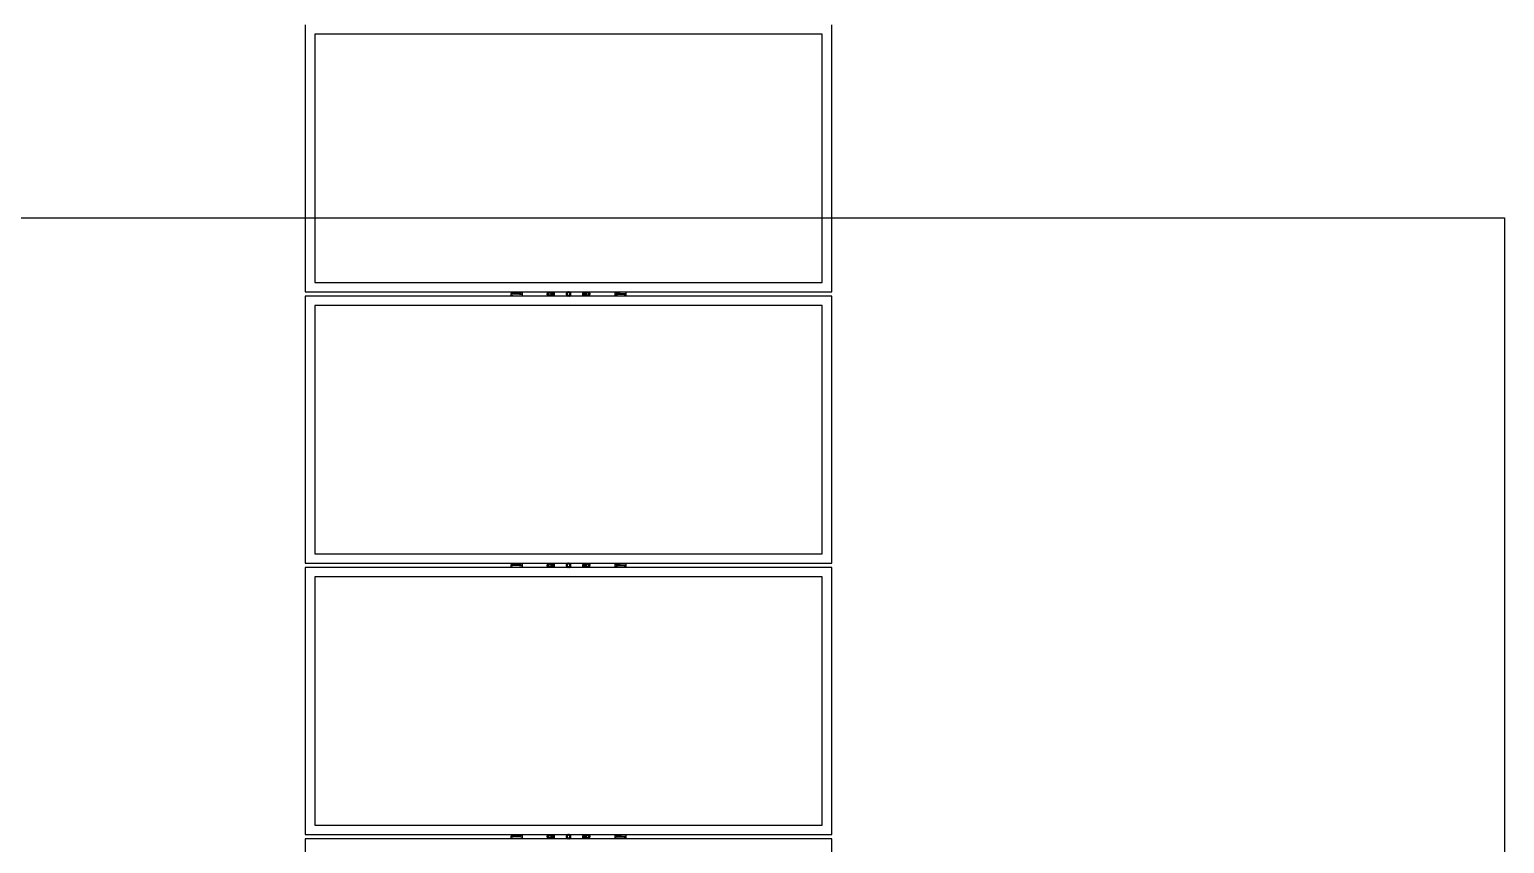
# Model space of a CAD drawing. Header units: feet. Extents: x -21 to 5170, y -254 to 1413.
# Drawn here: x 884.5 to 1135.4, y 209.2 to 347.6 of the extents above; entities that cross this region are included whole.
import ezdxf

# ---------------------------------------------------------------- set-up
doc = ezdxf.new("R2010")
doc.units = ezdxf.units.FT
doc.header["$MEASUREMENT"] = 0
doc.layers.add('E-ARRY-TABL', color=9, linetype='Continuous')
doc.layers.add('G-NPLT', color=67, linetype='Continuous', plot=False)

msp = doc.modelspace()

# ---------------------------------------------------------------- linework, layer by layer
at = {"layer": 'E-ARRY-TABL'}
for p, q in [((931.43656, 348.38494), (931.43656, 302.97415)), ((933.03876, 346.78274), (933.03876, 304.57634)), ((1019.37419, 346.78274), (933.03876, 346.78274)), ((1019.37419, 304.57634), (1019.37419, 346.78274)), ((1020.97639, 302.97415), (1020.97639, 348.38494)), ((933.03876, 304.57634), (1019.37419, 304.57634)), ((931.43656, 302.97415), (1020.97639, 302.97415)), ((931.43656, 302.24171), (931.43656, 256.83092)), ((1020.97639, 302.24171), (931.43656, 302.24171)), ((966.47886, 302.89452), (967.06491, 302.97415)), ((967.06564, 302.24171), (966.47886, 302.32134)), ((972.66805, 302.96617), (972.67681, 302.97415)), ((973.04274, 302.97415), (973.17131, 302.89953)), ((973.18062, 302.97415), (973.20658, 302.96031)), ((973.33612, 302.24969), (973.32736, 302.24171)), ((979.07921, 302.96837), (979.08559, 302.97415)), ((979.23234, 302.24171), (979.20405, 302.25691)), ((979.36827, 302.24171), (979.23972, 302.31745)), ((979.74253, 302.24749), (979.73614, 302.24171)), ((985.93409, 302.32134), (985.34731, 302.24171)), ((985.34805, 302.97415), (985.93409, 302.89452)), ((1020.97639, 256.83092), (1020.97639, 302.24171)), ((933.03876, 300.63952), (933.03876, 258.43312)), ((1019.37419, 300.63952), (933.03876, 300.63952)), ((1019.37419, 258.43312), (1019.37419, 300.63952)), ((931.43656, 256.83092), (1020.97639, 256.83092)), ((931.43656, 256.09849), (931.43656, 210.6877)), ((1020.97639, 256.09849), (931.43656, 256.09849)), ((933.03876, 258.43312), (1019.37419, 258.43312)), ((966.47886, 256.7513), (967.06491, 256.83092)), ((967.06564, 256.09849), (966.47886, 256.17812)), ((972.66805, 256.82295), (972.67681, 256.83092)), ((973.04274, 256.83092), (973.17131, 256.75631)), ((973.18062, 256.83092), (973.20658, 256.81708)), ((973.33612, 256.10647), (973.32736, 256.09849)), ((979.07921, 256.82515), (979.08559, 256.83092)), ((979.23234, 256.09849), (979.20405, 256.11369)), ((979.36827, 256.09849), (979.23972, 256.17423)), ((979.74253, 256.10426), (979.73614, 256.09849)), ((985.93409, 256.17812), (985.34731, 256.09849)), ((985.34805, 256.83092), (985.93409, 256.7513)), ((1020.97639, 210.6877), (1020.97639, 256.09849)), ((1019.37419, 254.4963), (933.03876, 254.4963)), ((933.03876, 254.4963), (933.03876, 212.28989)), ((1019.37419, 212.28989), (1019.37419, 254.4963)), ((933.03876, 212.28989), (1019.37419, 212.28989)), ((931.43656, 210.6877), (1020.97639, 210.6877)), ((1020.97639, 209.95527), (931.43656, 209.95527)), ((931.43656, 209.95527), (931.43656, 164.54448)), ((966.47886, 210.60807), (967.06491, 210.6877)), ((967.06564, 209.95527), (966.47886, 210.03489)), ((972.66805, 210.67973), (972.67681, 210.6877)), ((973.04274, 210.6877), (973.17131, 210.61309)), ((973.18062, 210.6877), (973.20658, 210.67386)), ((973.33612, 209.96324), (973.32736, 209.95527)), ((979.07921, 210.68193), (979.08559, 210.6877)), ((979.23234, 209.95527), (979.20405, 209.97047)), ((979.36827, 209.95527), (979.23972, 210.03101)), ((979.74253, 209.96104), (979.73614, 209.95527)), ((985.93409, 210.03489), (985.34731, 209.95527)), ((985.34805, 210.6877), (985.93409, 210.60807)), ((1020.97639, 164.54448), (1020.97639, 209.95527))]:
    msp.add_line(p, q, dxfattribs=at)
for centre, radius in [((973.00209, 302.60793), 0.33715), ((973.00209, 302.60793), 0.24051), ((973.00209, 302.60793), 0.22889), ((979.41087, 302.60793), 0.33715), ((979.41087, 302.60793), 0.24051), ((979.41087, 302.60793), 0.22889), ((973.00209, 256.46471), 0.33715), ((973.00209, 256.46471), 0.24051), ((973.00209, 256.46471), 0.22889), ((979.41087, 256.46471), 0.33715), ((979.41087, 256.46471), 0.24051), ((979.41087, 256.46471), 0.22889), ((973.00209, 210.32148), 0.33715), ((973.00209, 210.32148), 0.24051), ((973.00209, 210.32148), 0.22889), ((979.41087, 210.32148), 0.33715), ((979.41087, 210.32148), 0.24051), ((979.41087, 210.32148), 0.22889)]:
    msp.add_circle(centre, radius, dxfattribs=at)
for centre, radius, start, end in [((973.00209, 302.60793), 0.48981, 132.9975613, 228.3883683), ((973.00209, 302.60793), 0.40742, 115.9892336, 244.0107664), ((973.00209, 302.60793), 0.40742, 295.9892336, 59.8725613), ((973.00209, 302.60793), 0.48981, 312.9975613, 48.3883881), ((979.41087, 302.60793), 0.48981, 132.6184959, 228.3883683), ((979.41087, 302.60793), 0.40742, 115.9892336, 239.4934959), ((979.41087, 302.60793), 0.40742, 295.9892336, 64.0107664), ((979.41087, 302.60793), 0.48981, 312.6184959, 48.3883881), ((973.00209, 256.46471), 0.48981, 132.9975613, 228.3883683), ((973.00209, 256.46471), 0.40742, 115.9892336, 244.0107664), ((973.00209, 256.46471), 0.40742, 295.9892336, 59.8725613), ((973.00209, 256.46471), 0.48981, 312.9975613, 48.3883881), ((979.41087, 256.46471), 0.48981, 132.6184959, 228.3883683), ((979.41087, 256.46471), 0.40742, 115.9892336, 239.4934959), ((979.41087, 256.46471), 0.40742, 295.9892336, 64.0107664), ((979.41087, 256.46471), 0.48981, 312.6184959, 48.3883881), ((973.00209, 210.32148), 0.48981, 132.9975613, 228.3883683), ((973.00209, 210.32148), 0.40742, 115.9892336, 244.0107664), ((973.00209, 210.32148), 0.40742, 295.9892336, 59.8725613), ((973.00209, 210.32148), 0.48981, 312.9975613, 48.3883881), ((979.41087, 210.32148), 0.48981, 132.6184959, 228.3883683), ((979.41087, 210.32148), 0.40742, 115.9892336, 239.4934959), ((979.41087, 210.32148), 0.40742, 295.9892336, 64.0107664), ((979.41087, 210.32148), 0.48981, 312.6184959, 48.3883881)]:
    msp.add_arc(centre, radius, start, end, dxfattribs=at)
for points, knots in [([(966.47886, 302.97415), (966.47886, 302.96567), (966.47886, 302.924), (966.47886, 302.90759), (966.47886, 302.89452)], [0, 0, 0, 0, 0.203251759, 1, 1, 1, 1]), ([(966.47886, 302.89452), (966.47886, 302.87959), (966.47886, 302.85142), (966.47886, 302.81944), (966.47886, 302.7932), (966.47886, 302.74975), (966.47886, 302.71084), (966.47886, 302.68851), (966.47886, 302.68616)], [0, 0, 0, 0, 0.336781761, 0.635414469, 0.762435252, 0.874639399, 0.986817621, 1, 1, 1, 1]), ([(968.31681, 302.78346), (968.01073, 302.76309), (967.39861, 302.72234), (966.78543, 302.69822), (966.47886, 302.68616)], [0, 0, 0, 0, 0.500050032, 1, 1, 1, 1]), ([(966.47886, 302.57813), (966.47886, 302.58135), (966.47886, 302.58591), (966.47886, 302.59313), (966.47886, 302.5976), (966.47886, 302.60122), (966.47886, 302.60267), (966.47886, 302.60556), (966.47886, 302.61033), (966.47886, 302.61698), (966.47886, 302.62555), (966.47886, 302.63912), (966.47886, 302.65964), (966.47886, 302.67646), (966.47886, 302.68616)], [0, 0, 0, 0, 0.088792677, 0.125266565, 0.198196576, 0.211434953, 0.224673296, 0.237911626, 0.290864967, 0.355531486, 0.42020743, 0.526263413, 0.726625991, 1, 1, 1, 1]), ([(968.31659, 302.52949), (968.01043, 302.54023), (967.39814, 302.5617), (966.78527, 302.57265), (966.47886, 302.57813)], [0, 0, 0, 0, 0.500036901, 1, 1, 1, 1]), ([(966.47886, 302.32134), (966.47886, 302.32639), (966.47886, 302.35589), (966.47886, 302.38239), (966.47886, 302.42808), (966.47886, 302.47001), (966.47886, 302.52123), (966.47886, 302.55899), (966.47886, 302.57813)], [0, 0, 0, 0, 0.104408076, 0.610092505, 0.713229006, 0.816381409, 0.906958044, 1, 1, 1, 1]), ([(966.47886, 302.32134), (966.47886, 302.30762), (966.47886, 302.29108), (966.47886, 302.24891), (966.47886, 302.24171)], [0, 0, 0, 0, 0.829245833, 1, 1, 1, 1]), ([(968.31659, 302.52949), (968.3167, 302.50095), (968.31693, 302.43955), (968.31664, 302.3537), (968.31589, 302.28325), (968.31504, 302.25414), (968.31468, 302.24171)], [0, 0, 0, 0, 0.237682332, 0.511297981, 0.791460281, 1, 1, 1, 1]), ([(968.31469, 302.97415), (968.31504, 302.96165), (968.31584, 302.93336), (968.31661, 302.86811), (968.31674, 302.81156), (968.31681, 302.78346)], [0, 0, 0, 0, 0.284877006, 0.644722971, 1, 1, 1, 1]), ([(968.31681, 302.78346), (968.31673, 302.74415), (968.31664, 302.69715), (968.31635, 302.64177), (968.3163, 302.61686), (968.31629, 302.59579), (968.31636, 302.58052), (968.31636, 302.56955), (968.31645, 302.55354), (968.31654, 302.53858), (968.31659, 302.52949)], [0, 0, 0, 0, 0.473900563, 0.566584192, 0.646097342, 0.765289978, 0.812851893, 0.824688911, 0.893504587, 1, 1, 1, 1]), ([(972.66451, 302.41403), (972.66458, 302.44564), (972.66472, 302.50944), (972.66487, 302.5754), (972.66494, 302.60868)], [0, 0, 0, 0, 0.495457963, 1, 1, 1, 1]), ([(972.83286, 302.31633), (972.78871, 302.34195), (972.7317, 302.37503), (972.67687, 302.40686), (972.66451, 302.41403)], [0, 0, 0, 0, 0.774619327, 1, 1, 1, 1]), ([(972.66494, 302.60868), (972.66495, 302.6133), (972.6651, 302.67903), (972.66524, 302.74344), (972.66537, 302.80333)], [0, 0, 0, 0, 0.070220322, 1, 1, 1, 1]), ([(972.66537, 302.80333), (972.69278, 302.81908), (972.74811, 302.85086), (972.80531, 302.88371), (972.83416, 302.90028)], [0, 0, 0, 0, 0.495457963, 1, 1, 1, 1]), ([(972.96144, 302.24171), (972.93258, 302.25846), (972.89021, 302.28305), (972.84673, 302.30828), (972.83286, 302.31633)], [0, 0, 0, 0, 0.681174188, 1, 1, 1, 1]), ([(972.83416, 302.90028), (972.83817, 302.90258), (972.88158, 302.92752), (972.92413, 302.95196), (972.96276, 302.97415)], [0, 0, 0, 0, 0.09219659, 1, 1, 1, 1]), ([(973.17001, 302.31558), (973.16601, 302.31328), (973.12259, 302.28834), (973.08004, 302.2639), (973.04142, 302.24171)], [0, 0, 0, 0, 0.09219659, 1, 1, 1, 1]), ([(973.3388, 302.41253), (973.31139, 302.39678), (973.25606, 302.365), (973.19887, 302.33215), (973.17001, 302.31558)], [0, 0, 0, 0, 0.495457963, 1, 1, 1, 1]), ([(973.17131, 302.89953), (973.18516, 302.89149), (973.24214, 302.85843), (973.29765, 302.82621), (973.33967, 302.80183)], [0, 0, 0, 0, 0.243165711, 1, 1, 1, 1]), ([(973.33923, 302.60718), (973.33922, 302.60256), (973.33908, 302.53683), (973.33893, 302.47242), (973.3388, 302.41253)], [0, 0, 0, 0, 0.070220322, 1, 1, 1, 1]), ([(973.33967, 302.80183), (973.3396, 302.77022), (973.33945, 302.70642), (973.33931, 302.64046), (973.33923, 302.60718)], [0, 0, 0, 0, 0.495457963, 1, 1, 1, 1]), ([(973.56953, 302.97415), (973.56975, 302.94559), (973.5716, 302.70146), (973.57027, 302.45731), (973.5691, 302.24171)], [0, 0, 0, 0, 0.116959652, 1, 1, 1, 1]), ([(973.7978, 302.24171), (973.79862, 302.45778), (973.79954, 302.70193), (973.79807, 302.94606), (973.7979, 302.97415)], [0, 0, 0, 0, 0.88496735, 1, 1, 1, 1]), ([(976.13535, 302.97415), (976.11578, 302.9719), (976.05271, 302.96468), (975.95766, 302.9093), (975.86635, 302.81594), (975.81334, 302.696), (975.80502, 302.56668), (975.84196, 302.44219), (975.91979, 302.33796), (976.01958, 302.26545), (976.09556, 302.24889), (976.12849, 302.24171)], [0, 0, 0, 0, 0.055467135, 0.178740105, 0.301068238, 0.422074784, 0.541486052, 0.660550552, 0.781493861, 0.905315943, 1, 1, 1, 1]), ([(976.4382, 302.66016), (976.44155, 302.6337), (976.44724, 302.5889), (976.42984, 302.51858), (976.3944, 302.45525), (976.33358, 302.40199), (976.25877, 302.37161), (976.17772, 302.36756), (976.09973, 302.39064), (976.03404, 302.43808), (975.98781, 302.50422), (975.96582, 302.58206), (975.97073, 302.66305), (975.99184, 302.71311), (976.02041, 302.75796), (976.05667, 302.79804), (976.12746, 302.83667), (976.20735, 302.85), (976.28758, 302.83609), (976.35801, 302.79636), (976.41306, 302.7362), (976.42984, 302.68546), (976.4382, 302.66016)], [0, 0, 0, 0, 0.05318276, 0.090051856, 0.143930989, 0.197508132, 0.250693831, 0.303997406, 0.357752004, 0.411588514, 0.465007081, 0.518157859, 0.571608056, 0.625348022, 0.625461196, 0.679189914, 0.732471661, 0.785668797, 0.839276455, 0.893156273, 0.946740624, 1, 1, 1, 1]), ([(976.60016, 302.56521), (976.60085, 302.60761), (976.60224, 302.69271), (976.54818, 302.81259), (976.45881, 302.90689), (976.36256, 302.96392), (976.29774, 302.97165), (976.27686, 302.97415)], [0, 0, 0, 0, 0.218328363, 0.43818827, 0.662256444, 0.89122321, 1, 1, 1, 1]), ([(976.29863, 302.24171), (976.33846, 302.2541), (976.42004, 302.27948), (976.51859, 302.36499), (976.58087, 302.46526), (976.59461, 302.53643), (976.60016, 302.56521)], [0, 0, 0, 0, 0.263744587, 0.540159175, 0.814036973, 1, 1, 1, 1]), ([(978.61501, 302.97415), (978.61433, 302.75483), (978.61358, 302.51068), (978.61485, 302.26655), (978.61498, 302.24171)], [0, 0, 0, 0, 0.898277382, 1, 1, 1, 1]), ([(978.84341, 302.24171), (978.84321, 302.26705), (978.84133, 302.51118), (978.84267, 302.75533), (978.84387, 302.97415)], [0, 0, 0, 0, 0.10376783, 1, 1, 1, 1]), ([(979.07201, 302.41627), (979.07229, 302.44788), (979.07286, 302.51168), (979.07344, 302.57763), (979.07373, 302.61091)], [0, 0, 0, 0, 0.495457963, 1, 1, 1, 1]), ([(979.23972, 302.31745), (979.22592, 302.32558), (979.16917, 302.35902), (979.11387, 302.39161), (979.07201, 302.41627)], [0, 0, 0, 0, 0.243165711, 1, 1, 1, 1]), ([(979.07373, 302.61091), (979.07377, 302.61553), (979.07435, 302.68125), (979.07492, 302.74567), (979.07545, 302.80555)], [0, 0, 0, 0, 0.070220322, 1, 1, 1, 1]), ([(979.07545, 302.80555), (979.10297, 302.82112), (979.15851, 302.85253), (979.21592, 302.885), (979.24488, 302.90139)], [0, 0, 0, 0, 0.495457963, 1, 1, 1, 1]), ([(979.24488, 302.90139), (979.2489, 302.90366), (979.29233, 302.92823), (979.33489, 302.9523), (979.37352, 302.97415)], [0, 0, 0, 0, 0.092516545, 1, 1, 1, 1]), ([(979.57685, 302.31447), (979.57284, 302.3122), (979.5294, 302.28763), (979.48684, 302.26356), (979.44822, 302.24171)], [0, 0, 0, 0, 0.092516545, 1, 1, 1, 1]), ([(979.45347, 302.97415), (979.48237, 302.95712), (979.52473, 302.93216), (979.56821, 302.90654), (979.58202, 302.89841)], [0, 0, 0, 0, 0.682346465, 1, 1, 1, 1]), ([(979.74628, 302.4103), (979.71877, 302.39474), (979.66323, 302.36333), (979.60582, 302.33086), (979.57685, 302.31447)], [0, 0, 0, 0, 0.495457963, 1, 1, 1, 1]), ([(979.58202, 302.89841), (979.626, 302.87249), (979.68279, 302.83903), (979.73741, 302.80685), (979.74972, 302.79959)], [0, 0, 0, 0, 0.774619327, 1, 1, 1, 1]), ([(979.748, 302.60495), (979.74796, 302.60033), (979.74738, 302.5346), (979.74681, 302.47019), (979.74628, 302.4103)], [0, 0, 0, 0, 0.070220322, 1, 1, 1, 1]), ([(979.74972, 302.79959), (979.74944, 302.76798), (979.74888, 302.70418), (979.7483, 302.63823), (979.748, 302.60495)], [0, 0, 0, 0, 0.495457963, 1, 1, 1, 1]), ([(984.09636, 302.52949), (984.09624, 302.49646), (984.09599, 302.42533), (984.09649, 302.33087), (984.09733, 302.26685), (984.09814, 302.24673), (984.09834, 302.24171)], [0, 0, 0, 0, 0.272878633, 0.587618909, 0.897093641, 1, 1, 1, 1]), ([(984.09835, 302.97415), (984.09815, 302.96912), (984.09735, 302.94896), (984.09645, 302.8857), (984.09625, 302.81773), (984.09614, 302.78346)], [0, 0, 0, 0, 0.141530855, 0.567144679, 1, 1, 1, 1]), ([(984.09614, 302.78346), (984.09622, 302.74415), (984.09632, 302.69715), (984.0966, 302.64177), (984.09665, 302.61686), (984.09666, 302.59579), (984.0966, 302.58052), (984.09659, 302.56955), (984.09651, 302.55354), (984.09642, 302.53858), (984.09636, 302.52949)], [0, 0, 0, 0, 0.473900563, 0.566584192, 0.646097342, 0.765289978, 0.812851893, 0.824688911, 0.893504587, 1, 1, 1, 1]), ([(984.09614, 302.78346), (984.40223, 302.76309), (985.01434, 302.72234), (985.62753, 302.69822), (985.93409, 302.68616)], [0, 0, 0, 0, 0.500050032, 1, 1, 1, 1]), ([(984.09636, 302.52949), (984.40253, 302.54023), (985.01481, 302.5617), (985.62768, 302.57265), (985.93409, 302.57813)], [0, 0, 0, 0, 0.500036901, 1, 1, 1, 1]), ([(985.93409, 302.89452), (985.93409, 302.90824), (985.93409, 302.92478), (985.93409, 302.96695), (985.93409, 302.97415)], [0, 0, 0, 0, 0.829245832, 1, 1, 1, 1]), ([(985.93409, 302.89452), (985.93409, 302.87945), (985.93409, 302.84963), (985.93409, 302.82064), (985.93409, 302.78605), (985.93409, 302.74001), (985.93409, 302.70335), (985.93409, 302.68616)], [0, 0, 0, 0, 0.332265312, 0.657491515, 0.788304514, 0.900705037, 1, 1, 1, 1]), ([(985.93409, 302.68616), (985.93409, 302.67285), (985.93409, 302.65437), (985.93409, 302.63404), (985.93409, 302.62605), (985.93409, 302.61807), (985.93409, 302.61076), (985.93409, 302.60411), (985.93409, 302.60245), (985.93409, 302.60012), (985.93409, 302.59713), (985.93409, 302.59182), (985.93409, 302.58547), (985.93409, 302.58048), (985.93409, 302.57813)], [0, 0, 0, 0, 0.378460386, 0.525059812, 0.561520365, 0.597982148, 0.743875857, 0.762193155, 0.780422606, 0.789537342, 0.825996993, 0.862456604, 0.935401836, 1, 1, 1, 1]), ([(985.93409, 302.57813), (985.93409, 302.55943), (985.93409, 302.51951), (985.93409, 302.46656), (985.93409, 302.42311), (985.93409, 302.39615), (985.93409, 302.36442), (985.93409, 302.33609), (985.93409, 302.32134)], [0, 0, 0, 0, 0.090987099, 0.194222261, 0.297480686, 0.412851507, 0.694273649, 1, 1, 1, 1]), ([(985.93409, 302.24171), (985.93409, 302.25018), (985.93409, 302.29186), (985.93409, 302.30827), (985.93409, 302.32134)], [0, 0, 0, 0, 0.203251759, 1, 1, 1, 1]), ([(966.47886, 256.83092), (966.47886, 256.82245), (966.47886, 256.78077), (966.47886, 256.76437), (966.47886, 256.7513)], [0, 0, 0, 0, 0.203251759, 1, 1, 1, 1]), ([(966.47886, 256.7513), (966.47886, 256.73637), (966.47886, 256.7082), (966.47886, 256.67621), (966.47886, 256.64998), (966.47886, 256.60653), (966.47886, 256.56762), (966.47886, 256.54529), (966.47886, 256.54294)], [0, 0, 0, 0, 0.336781761, 0.635414469, 0.762435252, 0.874639399, 0.986817621, 1, 1, 1, 1]), ([(968.31681, 256.64024), (968.01073, 256.61986), (967.39861, 256.57912), (966.78543, 256.555), (966.47886, 256.54294)], [0, 0, 0, 0, 0.500050032, 1, 1, 1, 1]), ([(966.47886, 256.43491), (966.47886, 256.43813), (966.47886, 256.44268), (966.47886, 256.44991), (966.47886, 256.45437), (966.47886, 256.458), (966.47886, 256.45944), (966.47886, 256.46234), (966.47886, 256.46711), (966.47886, 256.47375), (966.47886, 256.48233), (966.47886, 256.49589), (966.47886, 256.51641), (966.47886, 256.53323), (966.47886, 256.54294)], [0, 0, 0, 0, 0.088792677, 0.125266565, 0.198196576, 0.211434953, 0.224673296, 0.237911626, 0.290864967, 0.355531486, 0.42020743, 0.526263413, 0.726625991, 1, 1, 1, 1]), ([(968.31659, 256.38627), (968.01043, 256.39701), (967.39814, 256.41847), (966.78527, 256.42943), (966.47886, 256.43491)], [0, 0, 0, 0, 0.500036901, 1, 1, 1, 1]), ([(966.47886, 256.17812), (966.47886, 256.18317), (966.47886, 256.21267), (966.47886, 256.23917), (966.47886, 256.28486), (966.47886, 256.32678), (966.47886, 256.37801), (966.47886, 256.41577), (966.47886, 256.43491)], [0, 0, 0, 0, 0.104408076, 0.610092505, 0.713229006, 0.816381409, 0.906958044, 1, 1, 1, 1]), ([(966.47886, 256.17812), (966.47886, 256.1644), (966.47886, 256.14785), (966.47886, 256.10569), (966.47886, 256.09849)], [0, 0, 0, 0, 0.829245833, 1, 1, 1, 1]), ([(968.31659, 256.38627), (968.3167, 256.35773), (968.31693, 256.29633), (968.31664, 256.21048), (968.31589, 256.14002), (968.31504, 256.11091), (968.31468, 256.09849)], [0, 0, 0, 0, 0.237682332, 0.511297981, 0.791460281, 1, 1, 1, 1]), ([(968.31469, 256.83092), (968.31504, 256.81842), (968.31584, 256.79013), (968.31661, 256.72489), (968.31674, 256.66833), (968.31681, 256.64024)], [0, 0, 0, 0, 0.284877006, 0.644722971, 1, 1, 1, 1]), ([(968.31681, 256.64024), (968.31673, 256.60093), (968.31664, 256.55393), (968.31635, 256.49855), (968.3163, 256.47364), (968.31629, 256.45257), (968.31636, 256.43729), (968.31636, 256.42633), (968.31645, 256.41031), (968.31654, 256.39536), (968.31659, 256.38627)], [0, 0, 0, 0, 0.473900563, 0.566584192, 0.646097342, 0.765289978, 0.812851893, 0.824688911, 0.893504587, 1, 1, 1, 1]), ([(972.66451, 256.2708), (972.66458, 256.30242), (972.66472, 256.36622), (972.66487, 256.43218), (972.66494, 256.46546)], [0, 0, 0, 0, 0.495457963, 1, 1, 1, 1]), ([(972.83286, 256.1731), (972.78871, 256.19873), (972.7317, 256.23181), (972.67687, 256.26363), (972.66451, 256.2708)], [0, 0, 0, 0, 0.774619327, 1, 1, 1, 1]), ([(972.66494, 256.46546), (972.66495, 256.47007), (972.6651, 256.5358), (972.66524, 256.60022), (972.66537, 256.66011)], [0, 0, 0, 0, 0.070220322, 1, 1, 1, 1]), ([(972.66537, 256.66011), (972.69278, 256.67585), (972.74811, 256.70763), (972.80531, 256.74048), (972.83416, 256.75706)], [0, 0, 0, 0, 0.495457963, 1, 1, 1, 1]), ([(972.96144, 256.09849), (972.93258, 256.11524), (972.89021, 256.13983), (972.84673, 256.16506), (972.83286, 256.1731)], [0, 0, 0, 0, 0.681174188, 1, 1, 1, 1]), ([(972.83416, 256.75706), (972.83817, 256.75936), (972.88158, 256.7843), (972.92413, 256.80874), (972.96276, 256.83092)], [0, 0, 0, 0, 0.09219659, 1, 1, 1, 1]), ([(973.17001, 256.17235), (973.16601, 256.17005), (973.12259, 256.14512), (973.08004, 256.12068), (973.04142, 256.09849)], [0, 0, 0, 0, 0.09219659, 1, 1, 1, 1]), ([(973.3388, 256.2693), (973.31139, 256.25356), (973.25606, 256.22178), (973.19887, 256.18893), (973.17001, 256.17235)], [0, 0, 0, 0, 0.495457963, 1, 1, 1, 1]), ([(973.17131, 256.75631), (973.18516, 256.74827), (973.24214, 256.71521), (973.29765, 256.68299), (973.33967, 256.65861)], [0, 0, 0, 0, 0.243165711, 1, 1, 1, 1]), ([(973.33923, 256.46396), (973.33922, 256.45934), (973.33908, 256.39361), (973.33893, 256.3292), (973.3388, 256.2693)], [0, 0, 0, 0, 0.070220322, 1, 1, 1, 1]), ([(973.33967, 256.65861), (973.3396, 256.627), (973.33945, 256.56319), (973.33931, 256.49723), (973.33923, 256.46396)], [0, 0, 0, 0, 0.495457963, 1, 1, 1, 1]), ([(973.56953, 256.83092), (973.56975, 256.80237), (973.5716, 256.55824), (973.57027, 256.31409), (973.5691, 256.09849)], [0, 0, 0, 0, 0.116959652, 1, 1, 1, 1]), ([(973.7978, 256.09849), (973.79862, 256.31456), (973.79954, 256.55871), (973.79807, 256.80284), (973.7979, 256.83092)], [0, 0, 0, 0, 0.88496735, 1, 1, 1, 1]), ([(976.13535, 256.83092), (976.11578, 256.82868), (976.05271, 256.82145), (975.95766, 256.76608), (975.86635, 256.67272), (975.81334, 256.55278), (975.80502, 256.42345), (975.84196, 256.29896), (975.91979, 256.19473), (976.01958, 256.12222), (976.09556, 256.10567), (976.12849, 256.09849)], [0, 0, 0, 0, 0.055467135, 0.178740105, 0.301068238, 0.422074784, 0.541486052, 0.660550552, 0.781493861, 0.905315943, 1, 1, 1, 1]), ([(976.4382, 256.51694), (976.44155, 256.49048), (976.44724, 256.44567), (976.42984, 256.37535), (976.3944, 256.31203), (976.33358, 256.25877), (976.25877, 256.22839), (976.17772, 256.22433), (976.09973, 256.24742), (976.03404, 256.29486), (975.98781, 256.361), (975.96582, 256.43883), (975.97073, 256.51983), (975.99184, 256.56989), (976.02041, 256.61474), (976.05667, 256.65482), (976.12746, 256.69345), (976.20735, 256.70677), (976.28758, 256.69287), (976.35801, 256.65314), (976.41306, 256.59298), (976.42984, 256.54223), (976.4382, 256.51694)], [0, 0, 0, 0, 0.05318276, 0.090051856, 0.143930989, 0.197508132, 0.250693831, 0.303997406, 0.357752004, 0.411588514, 0.465007081, 0.518157859, 0.571608056, 0.625348022, 0.625461196, 0.679189914, 0.732471661, 0.785668797, 0.839276455, 0.893156273, 0.946740624, 1, 1, 1, 1]), ([(976.60016, 256.42199), (976.60085, 256.46439), (976.60224, 256.54948), (976.54818, 256.66936), (976.45881, 256.76366), (976.36256, 256.8207), (976.29774, 256.82843), (976.27686, 256.83092)], [0, 0, 0, 0, 0.218328363, 0.43818827, 0.662256444, 0.89122321, 1, 1, 1, 1]), ([(976.29863, 256.09849), (976.33846, 256.11088), (976.42004, 256.13626), (976.51859, 256.22177), (976.58087, 256.32204), (976.59461, 256.39321), (976.60016, 256.42199)], [0, 0, 0, 0, 0.263744587, 0.540159175, 0.814036973, 1, 1, 1, 1]), ([(978.61501, 256.83092), (978.61433, 256.61161), (978.61358, 256.36746), (978.61485, 256.12332), (978.61498, 256.09849)], [0, 0, 0, 0, 0.898277382, 1, 1, 1, 1]), ([(978.84341, 256.09849), (978.84321, 256.12382), (978.84133, 256.36795), (978.84267, 256.61211), (978.84387, 256.83092)], [0, 0, 0, 0, 0.10376783, 1, 1, 1, 1]), ([(979.07201, 256.27304), (979.07229, 256.30465), (979.07286, 256.36846), (979.07344, 256.43441), (979.07373, 256.46769)], [0, 0, 0, 0, 0.495457963, 1, 1, 1, 1]), ([(979.23972, 256.17423), (979.22592, 256.18236), (979.16917, 256.2158), (979.11387, 256.24838), (979.07201, 256.27304)], [0, 0, 0, 0, 0.243165711, 1, 1, 1, 1]), ([(979.07373, 256.46769), (979.07377, 256.4723), (979.07435, 256.53803), (979.07492, 256.60244), (979.07545, 256.66233)], [0, 0, 0, 0, 0.070220322, 1, 1, 1, 1]), ([(979.07545, 256.66233), (979.10297, 256.6779), (979.15851, 256.70931), (979.21592, 256.74178), (979.24488, 256.75816)], [0, 0, 0, 0, 0.495457963, 1, 1, 1, 1]), ([(979.24488, 256.75816), (979.2489, 256.76044), (979.29233, 256.785), (979.33489, 256.80908), (979.37352, 256.83092)], [0, 0, 0, 0, 0.092516545, 1, 1, 1, 1]), ([(979.57685, 256.17125), (979.57284, 256.16898), (979.5294, 256.14441), (979.48684, 256.12034), (979.44822, 256.09849)], [0, 0, 0, 0, 0.092516545, 1, 1, 1, 1]), ([(979.45347, 256.83092), (979.48237, 256.81389), (979.52473, 256.78893), (979.56821, 256.76332), (979.58202, 256.75518)], [0, 0, 0, 0, 0.682346465, 1, 1, 1, 1]), ([(979.74628, 256.26708), (979.71877, 256.25152), (979.66323, 256.22011), (979.60582, 256.18763), (979.57685, 256.17125)], [0, 0, 0, 0, 0.495457963, 1, 1, 1, 1]), ([(979.58202, 256.75518), (979.626, 256.72927), (979.68279, 256.69581), (979.73741, 256.66362), (979.74972, 256.65637)], [0, 0, 0, 0, 0.774619327, 1, 1, 1, 1]), ([(979.748, 256.46173), (979.74796, 256.45711), (979.74738, 256.39138), (979.74681, 256.32697), (979.74628, 256.26708)], [0, 0, 0, 0, 0.070220322, 1, 1, 1, 1]), ([(979.74972, 256.65637), (979.74944, 256.62476), (979.74888, 256.56096), (979.7483, 256.495), (979.748, 256.46173)], [0, 0, 0, 0, 0.495457963, 1, 1, 1, 1]), ([(984.09636, 256.38627), (984.09624, 256.35324), (984.09599, 256.28211), (984.09649, 256.18765), (984.09733, 256.12362), (984.09814, 256.10351), (984.09834, 256.09849)], [0, 0, 0, 0, 0.272878633, 0.587618909, 0.897093641, 1, 1, 1, 1]), ([(984.09835, 256.83092), (984.09815, 256.82589), (984.09735, 256.80574), (984.09645, 256.74248), (984.09625, 256.67451), (984.09614, 256.64024)], [0, 0, 0, 0, 0.141530855, 0.567144679, 1, 1, 1, 1]), ([(984.09614, 256.64024), (984.09622, 256.60093), (984.09632, 256.55393), (984.0966, 256.49855), (984.09665, 256.47364), (984.09666, 256.45257), (984.0966, 256.43729), (984.09659, 256.42633), (984.09651, 256.41031), (984.09642, 256.39536), (984.09636, 256.38627)], [0, 0, 0, 0, 0.473900563, 0.566584192, 0.646097342, 0.765289978, 0.812851893, 0.824688911, 0.893504587, 1, 1, 1, 1]), ([(984.09614, 256.64024), (984.40223, 256.61986), (985.01434, 256.57912), (985.62753, 256.555), (985.93409, 256.54294)], [0, 0, 0, 0, 0.500050032, 1, 1, 1, 1]), ([(984.09636, 256.38627), (984.40253, 256.39701), (985.01481, 256.41847), (985.62768, 256.42943), (985.93409, 256.43491)], [0, 0, 0, 0, 0.500036901, 1, 1, 1, 1]), ([(985.93409, 256.7513), (985.93409, 256.76502), (985.93409, 256.78156), (985.93409, 256.82372), (985.93409, 256.83092)], [0, 0, 0, 0, 0.829245832, 1, 1, 1, 1]), ([(985.93409, 256.7513), (985.93409, 256.73623), (985.93409, 256.70641), (985.93409, 256.67742), (985.93409, 256.64282), (985.93409, 256.59678), (985.93409, 256.56013), (985.93409, 256.54294)], [0, 0, 0, 0, 0.332265312, 0.657491515, 0.788304514, 0.900705037, 1, 1, 1, 1]), ([(985.93409, 256.54294), (985.93409, 256.52962), (985.93409, 256.51115), (985.93409, 256.49082), (985.93409, 256.48283), (985.93409, 256.47485), (985.93409, 256.46754), (985.93409, 256.46089), (985.93409, 256.45922), (985.93409, 256.4569), (985.93409, 256.45391), (985.93409, 256.44859), (985.93409, 256.44225), (985.93409, 256.43725), (985.93409, 256.43491)], [0, 0, 0, 0, 0.378460386, 0.525059812, 0.561520365, 0.597982148, 0.743875857, 0.762193155, 0.780422606, 0.789537342, 0.825996993, 0.862456604, 0.935401836, 1, 1, 1, 1]), ([(985.93409, 256.43491), (985.93409, 256.4162), (985.93409, 256.37628), (985.93409, 256.32334), (985.93409, 256.27989), (985.93409, 256.25293), (985.93409, 256.2212), (985.93409, 256.19287), (985.93409, 256.17812)], [0, 0, 0, 0, 0.090987099, 0.194222261, 0.297480686, 0.412851507, 0.694273649, 1, 1, 1, 1]), ([(985.93409, 256.09849), (985.93409, 256.10696), (985.93409, 256.14864), (985.93409, 256.16505), (985.93409, 256.17812)], [0, 0, 0, 0, 0.203251759, 1, 1, 1, 1]), ([(966.47886, 210.6877), (966.47886, 210.67923), (966.47886, 210.63755), (966.47886, 210.62114), (966.47886, 210.60807)], [0, 0, 0, 0, 0.203251759, 1, 1, 1, 1]), ([(966.47886, 210.60807), (966.47886, 210.59314), (966.47886, 210.56497), (966.47886, 210.53299), (966.47886, 210.50676), (966.47886, 210.46331), (966.47886, 210.4244), (966.47886, 210.40206), (966.47886, 210.39972)], [0, 0, 0, 0, 0.336781761, 0.635414469, 0.762435252, 0.874639399, 0.986817621, 1, 1, 1, 1]), ([(968.31681, 210.49702), (968.01073, 210.47664), (967.39861, 210.4359), (966.78543, 210.41177), (966.47886, 210.39972)], [0, 0, 0, 0, 0.500050032, 1, 1, 1, 1]), ([(966.47886, 210.29168), (966.47886, 210.29491), (966.47886, 210.29946), (966.47886, 210.30668), (966.47886, 210.31115), (966.47886, 210.31477), (966.47886, 210.31622), (966.47886, 210.31912), (966.47886, 210.32388), (966.47886, 210.33053), (966.47886, 210.3391), (966.47886, 210.35267), (966.47886, 210.37319), (966.47886, 210.39001), (966.47886, 210.39972)], [0, 0, 0, 0, 0.088792677, 0.125266565, 0.198196576, 0.211434953, 0.224673296, 0.237911626, 0.290864967, 0.355531486, 0.42020743, 0.526263413, 0.726625991, 1, 1, 1, 1]), ([(968.31659, 210.24305), (968.01043, 210.25378), (967.39814, 210.27525), (966.78527, 210.28621), (966.47886, 210.29168)], [0, 0, 0, 0, 0.500036901, 1, 1, 1, 1]), ([(966.47886, 210.03489), (966.47886, 210.03994), (966.47886, 210.06945), (966.47886, 210.09594), (966.47886, 210.14164), (966.47886, 210.18356), (966.47886, 210.23478), (966.47886, 210.27255), (966.47886, 210.29168)], [0, 0, 0, 0, 0.104408076, 0.610092505, 0.713229006, 0.816381409, 0.906958044, 1, 1, 1, 1]), ([(966.47886, 210.03489), (966.47886, 210.02117), (966.47886, 210.00463), (966.47886, 209.96247), (966.47886, 209.95527)], [0, 0, 0, 0, 0.829245833, 1, 1, 1, 1]), ([(968.31659, 210.24305), (968.3167, 210.21451), (968.31693, 210.15311), (968.31664, 210.06726), (968.31589, 209.9968), (968.31504, 209.96769), (968.31468, 209.95527)], [0, 0, 0, 0, 0.237682332, 0.511297981, 0.791460281, 1, 1, 1, 1]), ([(968.31469, 210.6877), (968.31504, 210.6752), (968.31584, 210.64691), (968.31661, 210.58166), (968.31674, 210.52511), (968.31681, 210.49702)], [0, 0, 0, 0, 0.284877006, 0.644722971, 1, 1, 1, 1]), ([(968.31681, 210.49702), (968.31673, 210.45771), (968.31664, 210.41071), (968.31635, 210.35532), (968.3163, 210.33041), (968.31629, 210.30935), (968.31636, 210.29407), (968.31636, 210.28311), (968.31645, 210.26709), (968.31654, 210.25213), (968.31659, 210.24305)], [0, 0, 0, 0, 0.473900563, 0.566584192, 0.646097342, 0.765289978, 0.812851893, 0.824688911, 0.893504587, 1, 1, 1, 1]), ([(972.66451, 210.12758), (972.66458, 210.15919), (972.66472, 210.223), (972.66487, 210.28896), (972.66494, 210.32223)], [0, 0, 0, 0, 0.495457963, 1, 1, 1, 1]), ([(972.83286, 210.02988), (972.78871, 210.05551), (972.7317, 210.08859), (972.67687, 210.12041), (972.66451, 210.12758)], [0, 0, 0, 0, 0.774619327, 1, 1, 1, 1]), ([(972.66494, 210.32223), (972.66495, 210.32685), (972.6651, 210.39258), (972.66524, 210.45699), (972.66537, 210.51689)], [0, 0, 0, 0, 0.070220322, 1, 1, 1, 1]), ([(972.66537, 210.51689), (972.69278, 210.53263), (972.74811, 210.56441), (972.80531, 210.59726), (972.83416, 210.61384)], [0, 0, 0, 0, 0.495457963, 1, 1, 1, 1]), ([(972.96144, 209.95527), (972.93258, 209.97202), (972.89021, 209.9966), (972.84673, 210.02184), (972.83286, 210.02988)], [0, 0, 0, 0, 0.681174188, 1, 1, 1, 1]), ([(972.83416, 210.61384), (972.83817, 210.61614), (972.88158, 210.64107), (972.92413, 210.66551), (972.96276, 210.6877)], [0, 0, 0, 0, 0.09219659, 1, 1, 1, 1]), ([(973.17001, 210.02913), (973.16601, 210.02683), (973.12259, 210.00189), (973.08004, 209.97745), (973.04142, 209.95527)], [0, 0, 0, 0, 0.09219659, 1, 1, 1, 1]), ([(973.3388, 210.12608), (973.31139, 210.11034), (973.25606, 210.07856), (973.19887, 210.04571), (973.17001, 210.02913)], [0, 0, 0, 0, 0.495457963, 1, 1, 1, 1]), ([(973.17131, 210.61309), (973.18516, 210.60505), (973.24214, 210.57198), (973.29765, 210.53977), (973.33967, 210.51539)], [0, 0, 0, 0, 0.243165711, 1, 1, 1, 1]), ([(973.33923, 210.32073), (973.33922, 210.31612), (973.33908, 210.25039), (973.33893, 210.18597), (973.3388, 210.12608)], [0, 0, 0, 0, 0.070220322, 1, 1, 1, 1]), ([(973.33967, 210.51539), (973.3396, 210.48377), (973.33945, 210.41997), (973.33931, 210.35401), (973.33923, 210.32073)], [0, 0, 0, 0, 0.495457963, 1, 1, 1, 1]), ([(973.56953, 210.6877), (973.56975, 210.65915), (973.5716, 210.41502), (973.57027, 210.17086), (973.5691, 209.95527)], [0, 0, 0, 0, 0.116959652, 1, 1, 1, 1]), ([(973.7978, 209.95527), (973.79862, 210.17133), (973.79954, 210.41548), (973.79807, 210.65962), (973.7979, 210.6877)], [0, 0, 0, 0, 0.88496735, 1, 1, 1, 1]), ([(976.13535, 210.6877), (976.11578, 210.68546), (976.05271, 210.67823), (975.95766, 210.62285), (975.86635, 210.52949), (975.81334, 210.40955), (975.80502, 210.28023), (975.84196, 210.15574), (975.91979, 210.05151), (976.01958, 209.979), (976.09556, 209.96244), (976.12849, 209.95527)], [0, 0, 0, 0, 0.055467135, 0.178740105, 0.301068238, 0.422074784, 0.541486052, 0.660550552, 0.781493861, 0.905315943, 1, 1, 1, 1]), ([(976.4382, 210.37372), (976.44155, 210.34726), (976.44724, 210.30245), (976.42984, 210.23213), (976.3944, 210.16881), (976.33358, 210.11555), (976.25877, 210.08517), (976.17772, 210.08111), (976.09973, 210.10419), (976.03404, 210.15163), (975.98781, 210.21778), (975.96582, 210.29561), (975.97073, 210.3766), (975.99184, 210.42667), (976.02041, 210.47152), (976.05667, 210.51159), (976.12746, 210.55023), (976.20735, 210.56355), (976.28758, 210.54965), (976.35801, 210.50992), (976.41306, 210.44975), (976.42984, 210.39901), (976.4382, 210.37372)], [0, 0, 0, 0, 0.05318276, 0.090051856, 0.143930989, 0.197508132, 0.250693831, 0.303997406, 0.357752004, 0.411588514, 0.465007081, 0.518157859, 0.571608056, 0.625348022, 0.625461196, 0.679189914, 0.732471661, 0.785668797, 0.839276455, 0.893156273, 0.946740624, 1, 1, 1, 1]), ([(976.60016, 210.27876), (976.60085, 210.32116), (976.60224, 210.40626), (976.54818, 210.52614), (976.45881, 210.62044), (976.36256, 210.67747), (976.29774, 210.68521), (976.27686, 210.6877)], [0, 0, 0, 0, 0.218328363, 0.43818827, 0.662256444, 0.89122321, 1, 1, 1, 1]), ([(976.29863, 209.95527), (976.33846, 209.96766), (976.42004, 209.99304), (976.51859, 210.07855), (976.58087, 210.17881), (976.59461, 210.24998), (976.60016, 210.27876)], [0, 0, 0, 0, 0.263744587, 0.540159175, 0.814036973, 1, 1, 1, 1]), ([(978.61501, 210.6877), (978.61433, 210.46839), (978.61358, 210.22424), (978.61485, 209.9801), (978.61498, 209.95527)], [0, 0, 0, 0, 0.898277382, 1, 1, 1, 1]), ([(978.84341, 209.95527), (978.84321, 209.9806), (978.84133, 210.22473), (978.84267, 210.46888), (978.84387, 210.6877)], [0, 0, 0, 0, 0.10376783, 1, 1, 1, 1]), ([(979.07201, 210.12982), (979.07229, 210.16143), (979.07286, 210.22523), (979.07344, 210.29119), (979.07373, 210.32446)], [0, 0, 0, 0, 0.495457963, 1, 1, 1, 1]), ([(979.23972, 210.03101), (979.22592, 210.03914), (979.16917, 210.07258), (979.11387, 210.10516), (979.07201, 210.12982)], [0, 0, 0, 0, 0.243165711, 1, 1, 1, 1]), ([(979.07373, 210.32446), (979.07377, 210.32908), (979.07435, 210.39481), (979.07492, 210.45922), (979.07545, 210.51911)], [0, 0, 0, 0, 0.070220322, 1, 1, 1, 1]), ([(979.07545, 210.51911), (979.10297, 210.53467), (979.15851, 210.56608), (979.21592, 210.59856), (979.24488, 210.61494)], [0, 0, 0, 0, 0.495457963, 1, 1, 1, 1]), ([(979.24488, 210.61494), (979.2489, 210.61721), (979.29233, 210.64178), (979.33489, 210.66585), (979.37352, 210.6877)], [0, 0, 0, 0, 0.092516545, 1, 1, 1, 1]), ([(979.57685, 210.02803), (979.57284, 210.02575), (979.5294, 210.00119), (979.48684, 209.97711), (979.44822, 209.95527)], [0, 0, 0, 0, 0.092516545, 1, 1, 1, 1]), ([(979.45347, 210.6877), (979.48237, 210.67067), (979.52473, 210.64571), (979.56821, 210.6201), (979.58202, 210.61196)], [0, 0, 0, 0, 0.682346465, 1, 1, 1, 1]), ([(979.74628, 210.12386), (979.71877, 210.10829), (979.66323, 210.07688), (979.60582, 210.04441), (979.57685, 210.02803)], [0, 0, 0, 0, 0.495457963, 1, 1, 1, 1]), ([(979.58202, 210.61196), (979.626, 210.58604), (979.68279, 210.55259), (979.73741, 210.5204), (979.74972, 210.51315)], [0, 0, 0, 0, 0.774619327, 1, 1, 1, 1]), ([(979.748, 210.3185), (979.74796, 210.31389), (979.74738, 210.24816), (979.74681, 210.18375), (979.74628, 210.12386)], [0, 0, 0, 0, 0.070220322, 1, 1, 1, 1]), ([(979.74972, 210.51315), (979.74944, 210.48154), (979.74888, 210.41773), (979.7483, 210.35178), (979.748, 210.3185)], [0, 0, 0, 0, 0.495457963, 1, 1, 1, 1]), ([(984.09636, 210.24305), (984.09624, 210.21002), (984.09599, 210.13889), (984.09649, 210.04443), (984.09733, 209.9804), (984.09814, 209.96029), (984.09834, 209.95527)], [0, 0, 0, 0, 0.272878633, 0.587618909, 0.897093641, 1, 1, 1, 1]), ([(984.09835, 210.6877), (984.09815, 210.68267), (984.09735, 210.66252), (984.09645, 210.59926), (984.09625, 210.53129), (984.09614, 210.49702)], [0, 0, 0, 0, 0.141530855, 0.567144679, 1, 1, 1, 1]), ([(984.09614, 210.49702), (984.09622, 210.45771), (984.09632, 210.41071), (984.0966, 210.35532), (984.09665, 210.33041), (984.09666, 210.30935), (984.0966, 210.29407), (984.09659, 210.28311), (984.09651, 210.26709), (984.09642, 210.25213), (984.09636, 210.24305)], [0, 0, 0, 0, 0.473900563, 0.566584192, 0.646097342, 0.765289978, 0.812851893, 0.824688911, 0.893504587, 1, 1, 1, 1]), ([(984.09614, 210.49702), (984.40223, 210.47664), (985.01434, 210.4359), (985.62753, 210.41177), (985.93409, 210.39972)], [0, 0, 0, 0, 0.500050032, 1, 1, 1, 1]), ([(984.09636, 210.24305), (984.40253, 210.25378), (985.01481, 210.27525), (985.62768, 210.28621), (985.93409, 210.29168)], [0, 0, 0, 0, 0.500036901, 1, 1, 1, 1]), ([(985.93409, 210.60807), (985.93409, 210.62179), (985.93409, 210.63834), (985.93409, 210.6805), (985.93409, 210.6877)], [0, 0, 0, 0, 0.829245832, 1, 1, 1, 1]), ([(985.93409, 210.60807), (985.93409, 210.593), (985.93409, 210.56319), (985.93409, 210.5342), (985.93409, 210.4996), (985.93409, 210.45356), (985.93409, 210.41691), (985.93409, 210.39972)], [0, 0, 0, 0, 0.332265312, 0.657491515, 0.788304514, 0.900705037, 1, 1, 1, 1]), ([(985.93409, 210.39972), (985.93409, 210.3864), (985.93409, 210.36793), (985.93409, 210.3476), (985.93409, 210.3396), (985.93409, 210.33163), (985.93409, 210.32431), (985.93409, 210.31766), (985.93409, 210.316), (985.93409, 210.31367), (985.93409, 210.31068), (985.93409, 210.30537), (985.93409, 210.29903), (985.93409, 210.29403), (985.93409, 210.29168)], [0, 0, 0, 0, 0.378460386, 0.525059812, 0.561520365, 0.597982148, 0.743875857, 0.762193155, 0.780422606, 0.789537342, 0.825996993, 0.862456604, 0.935401836, 1, 1, 1, 1]), ([(985.93409, 210.29168), (985.93409, 210.27298), (985.93409, 210.23306), (985.93409, 210.18012), (985.93409, 210.13666), (985.93409, 210.10971), (985.93409, 210.07798), (985.93409, 210.04965), (985.93409, 210.03489)], [0, 0, 0, 0, 0.090987099, 0.194222261, 0.297480686, 0.412851507, 0.694273649, 1, 1, 1, 1]), ([(985.93409, 209.95527), (985.93409, 209.96374), (985.93409, 210.00542), (985.93409, 210.02182), (985.93409, 210.03489)], [0, 0, 0, 0, 0.203251759, 1, 1, 1, 1])]:
    msp.add_open_spline(points, degree=3, knots=knots, dxfattribs=at)
at = {"layer": 'G-NPLT'}
msp.add_lwpolyline([(487.24383, 315.58045), (1135.42565, 315.58045), (1135.42565, -144.6313), (487.24383, -144.6313)], close=True, dxfattribs=at)

doc.saveas('drawing.dxf')
